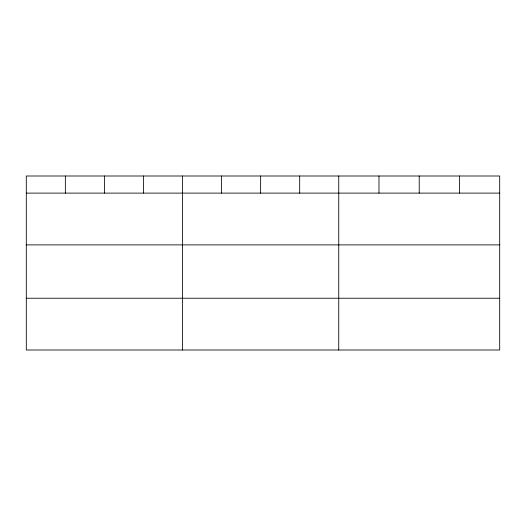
<?xml version="1.0" encoding="UTF-8"?>
<svg xmlns="http://www.w3.org/2000/svg" width="526" height="526" viewBox="0 0 526 526"><rect width="100%" height="100%" fill="white"/><g stroke="black" fill="none" stroke-linecap="round" stroke-linejoin="round"><path stroke-width="0.79" d="M499.7 244.886L499.7 176L26.3 176L26.3 350L499.7 350L499.7 244.886L26.3 244.886M26.3 193.114L499.7 193.114M26.3 298.229L499.7 298.229M459.461 176L459.461 193.114M419.222 176L419.222 193.114M378.983 176L378.983 193.114M338.744 176L338.744 350M299.688 176L299.688 193.114M260.633 176L260.633 193.114M221.577 176L221.577 193.114M182.522 176L182.522 350M143.466 176L143.466 193.114M104.411 176L104.411 193.114M65.356 176L65.356 193.114"/></g></svg>
